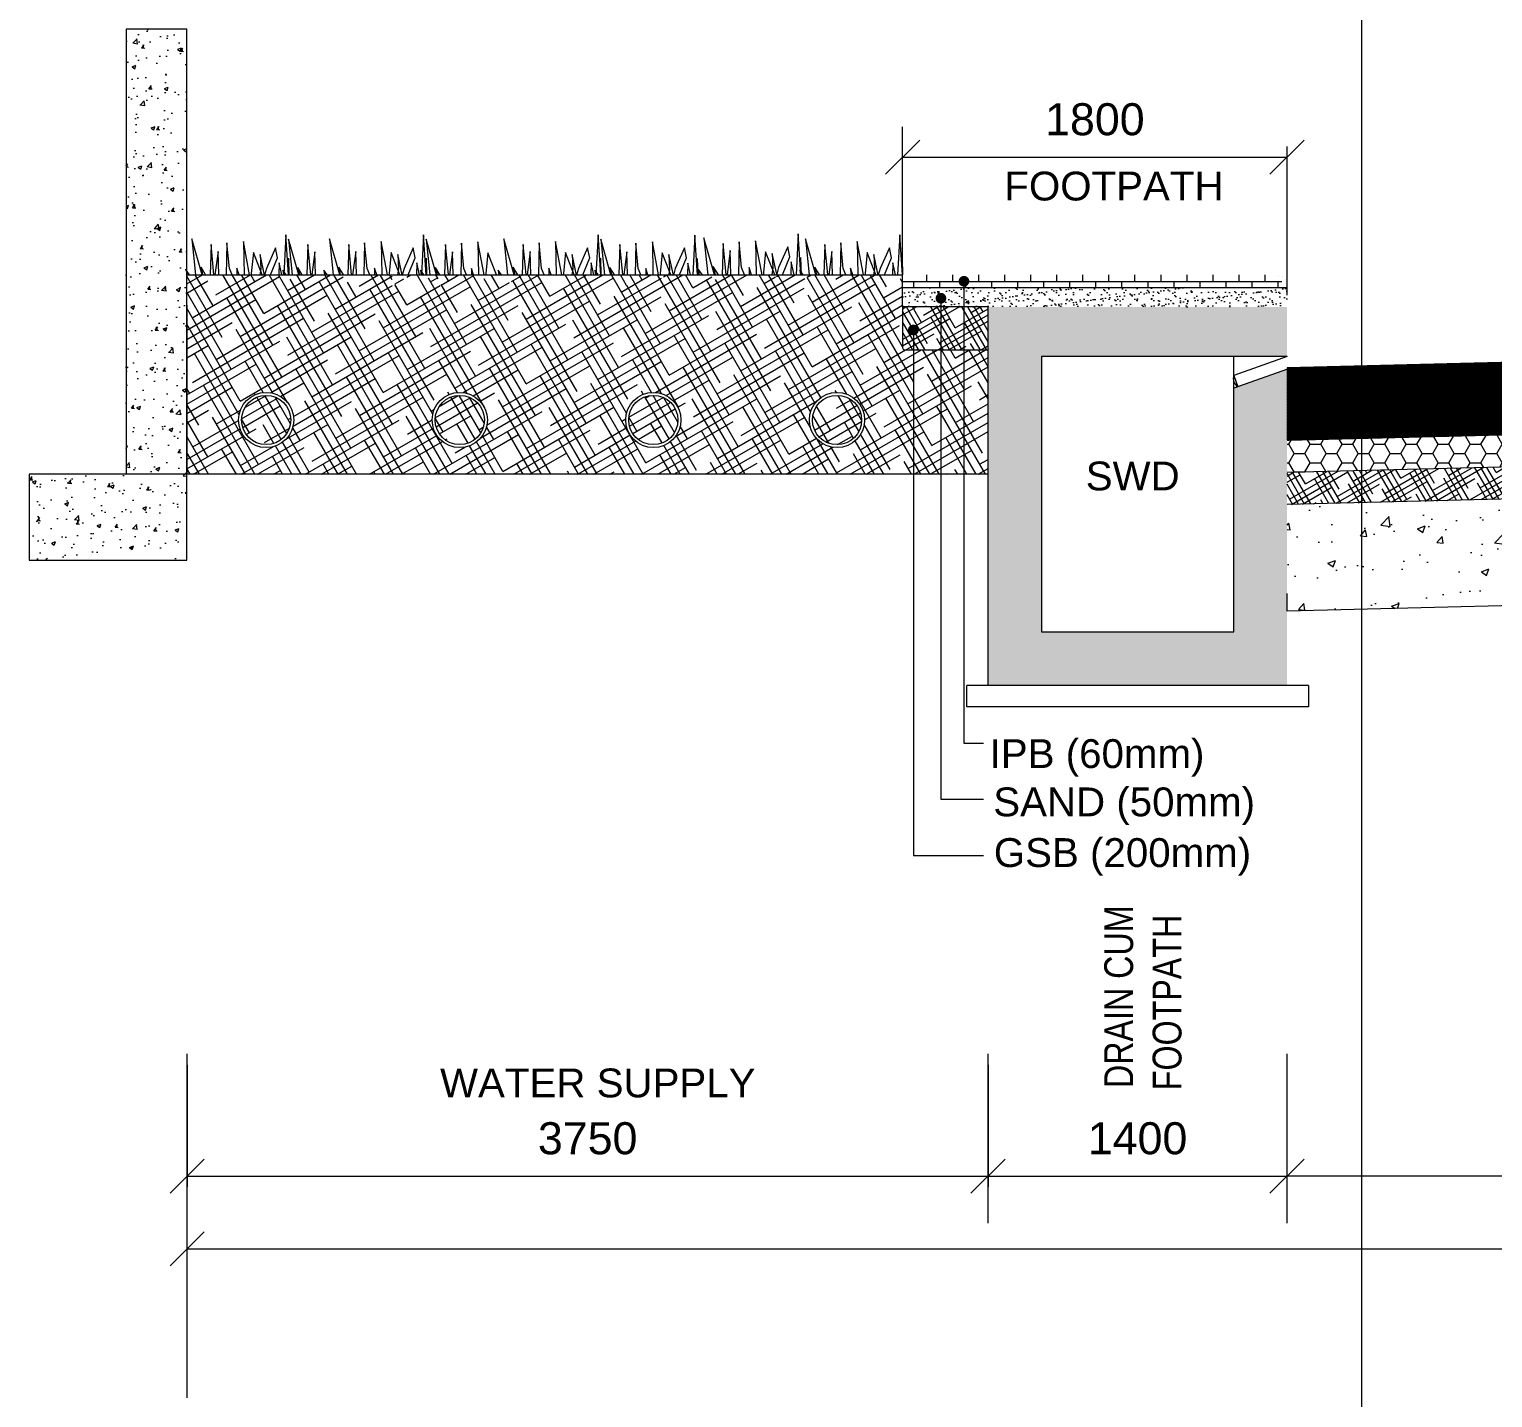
# Model space of a CAD drawing. Header units: inches. Extents: x 1863003 to 1881330, y 133141 to 515800.
# Drawn here: x 1863003 to 1869855, y 361927 to 368335 of the extents above; entities that cross this region are included whole.
import ezdxf

# ---------------------------------------------------------------- set-up
doc = ezdxf.new("R2010")
doc.units = ezdxf.units.IN
doc.header["$MEASUREMENT"] = 0
doc.layers.get('0').update_dxf_attribs({"color": 4, "linetype": 'ELEC_LINE', "lineweight": 13})
doc.layers.get('Defpoints').update_dxf_attribs({"lineweight": 13})
for name, color, linetype, lineweight in [('DIM', 7, 'Continuous', 13), ('DIMEN', 7, 'Continuous', 13), ('HATCH', 252, 'Continuous', 13)]:
    doc.layers.add(name, color=color, linetype=linetype, lineweight=lineweight)
doc.styles.add('ARIAL', font='arial.ttf')
doc.styles.get("Standard").update_dxf_attribs({"font": 'romans.shx'})
doc.linetypes.add('ELEC_LINE', pattern='A,12.7,-5.08,["EL",Standard,S=2.54,R=0,X=-2.54,Y=-1.27],-5.08', length=22.86)
doc.dimstyles.get("Standard").update_dxf_attribs({"dimtxt": 180, "dimasz": 160, "dimexe": 50, "dimexo": 50, "dimgap": 100, "dimtad": 1, "dimdec": 0, "dimzin": 0, "dimdsep": 46, "dimtxsty": 'ARIAL', "dimcen": 0.09, "dimclrd": 256, "dimclre": 256, "dimclrt": 256, "dimadec": 0, "dimazin": 0, "dimtm": 1e-09, "dimtfac": 1, "dimtdec": 0, "dimtofl": 0, "dimtmove": 0, "dimatfit": 3, "dimfxl": 0, "dimtolj": 1, "dimtzin": 0, "dimlwd": 9, "dimlwe": -1, "dimarcsym": 0})

# ---------------------------------------------------------------- blocks, each defined once
blk = doc.blocks.new('_Oblique')
at = {"color": 0, "linetype": 'ByBlock', "lineweight": -2}
blk.add_line((-0.5, -0.5), (0.5, 0.5), dxfattribs=at)
blk = doc.blocks.new('*D98')
at = {"layer": 'Defpoints', "color": 0, "ltscale": 0.02}
for p in [(1868892.303417261, 362964.2815070453), (1868892.303417261, 362964.2815070453), (1875892.303417261, 362964.2815070453)]:
    blk.add_point(p, dxfattribs=at)
at = {"layer": 'DIMEN', "lineweight": 9, "ltscale": 0.02}
blk.add_line((1875892.303417261, 362964.2815070453), (1868892.303417261, 362964.2815070453), dxfattribs=at)
at = {"layer": 'DIMEN', "lineweight": 9, "ltscale": 0.02, "xscale": 160, "yscale": 160, "zscale": 160, "rotation": 180}
blk.add_blockref('_Oblique', (1868892.303417261, 362964.2815070453), dxfattribs=at)
at = {"layer": 'DIMEN', "lineweight": 9, "ltscale": 0.02, "xscale": 160, "yscale": 160, "zscale": 160}
blk.add_blockref('_Oblique', (1875892.303417261, 362964.2815070453), dxfattribs=at)
at = {"layer": 'DIMEN', "ltscale": 0.02, "insert": (1872392.303417261, 363140.8674552035), "char_height": 150, "attachment_point": 5, "style": 'ARIAL'}
blk.add_mtext('\\A1;7000', dxfattribs=at)
blk = doc.blocks.new('*D99')
at = {"layer": 'Defpoints', "color": 0, "ltscale": 0.02}
for p in [(1867492.303417261, 362964.2815070453), (1868892.303417261, 362964.2815070453), (1868892.303417261, 362964.2815070453)]:
    blk.add_point(p, dxfattribs=at)
at = {"layer": 'DIMEN', "lineweight": 9, "ltscale": 0.02}
blk.add_line((1867492.303417261, 362964.2815070453), (1868892.303417261, 362964.2815070453), dxfattribs=at)
at = {"layer": 'DIMEN', "lineweight": 9, "ltscale": 0.02, "xscale": 160, "yscale": 160, "zscale": 160, "rotation": 180}
blk.add_blockref('_Oblique', (1867492.303417261, 362964.2815070453), dxfattribs=at)
at = {"layer": 'DIMEN', "lineweight": 9, "ltscale": 0.02, "xscale": 160, "yscale": 160, "zscale": 160}
blk.add_blockref('_Oblique', (1868892.303417261, 362964.2815070453), dxfattribs=at)
at = {"layer": 'DIMEN', "ltscale": 0.02, "insert": (1868192.303417261, 363140.8674552035), "char_height": 150, "attachment_point": 5, "style": 'ARIAL'}
blk.add_mtext('\\A1;1400', dxfattribs=at)
blk = doc.blocks.new('*D100')
at = {"layer": 'Defpoints', "color": 0, "ltscale": 0.02}
for p in [(1879742.303417261, 362624.0019164341), (1863742.303417261, 362446.3927759157), (1879742.303417261, 362446.3927759157)]:
    blk.add_point(p, dxfattribs=at)
at = {"layer": 'DIMEN', "ltscale": 0.02}
for p, q in [((1863742.303417261, 362496.3927759157), (1863742.303417261, 362674.0019164341)), ((1879742.303417261, 362496.3927759157), (1879742.303417261, 362674.0019164341))]:
    blk.add_line(p, q, dxfattribs=at)
at = {"layer": 'DIMEN', "lineweight": 9, "ltscale": 0.02}
blk.add_line((1863742.303417261, 362624.0019164341), (1879742.303417261, 362624.0019164341), dxfattribs=at)
at = {"layer": 'DIMEN', "lineweight": 9, "ltscale": 0.02, "xscale": 160, "yscale": 160, "zscale": 160, "rotation": 180}
blk.add_blockref('_Oblique', (1863742.303417261, 362624.0019164341), dxfattribs=at)
at = {"layer": 'DIMEN', "lineweight": 9, "ltscale": 0.02, "xscale": 160, "yscale": 160, "zscale": 160}
blk.add_blockref('_Oblique', (1879742.303417261, 362624.0019164341), dxfattribs=at)
at = {"layer": 'DIMEN', "ltscale": 0.02, "insert": (1872392.303417261, 362801.6110569525), "char_height": 150, "attachment_point": 5, "style": 'ARIAL'}
blk.add_mtext('\\A1;16000 ROW', dxfattribs=at)
blk = doc.blocks.new('*D104')
at = {"layer": 'Defpoints', "color": 0, "ltscale": 0.02}
for p in [(1863742.303417261, 363536.4390196409), (1867492.303417261, 363536.4390196409), (1867492.303417261, 362964.2815070453)]:
    blk.add_point(p, dxfattribs=at)
at = {"layer": 'DIMEN', "ltscale": 0.02}
for p, q in [((1863742.303417261, 363486.4390196409), (1863742.303417261, 362914.2815070453)), ((1867492.303417261, 363486.4390196409), (1867492.303417261, 362914.2815070453))]:
    blk.add_line(p, q, dxfattribs=at)
at = {"layer": 'DIMEN', "lineweight": 9, "ltscale": 0.02}
blk.add_line((1863742.303417261, 362964.2815070453), (1867492.303417261, 362964.2815070453), dxfattribs=at)
at = {"layer": 'DIMEN', "lineweight": 9, "ltscale": 0.02, "xscale": 160, "yscale": 160, "zscale": 160, "rotation": 180}
blk.add_blockref('_Oblique', (1863742.303417261, 362964.2815070453), dxfattribs=at)
at = {"layer": 'DIMEN', "lineweight": 9, "ltscale": 0.02, "xscale": 160, "yscale": 160, "zscale": 160}
blk.add_blockref('_Oblique', (1867492.303417261, 362964.2815070453), dxfattribs=at)
at = {"layer": 'DIMEN', "ltscale": 0.02, "insert": (1865617.303417261, 363140.9186148215), "char_height": 150, "attachment_point": 5, "style": 'ARIAL'}
blk.add_mtext('\\A1;3750', dxfattribs=at)
blk = doc.blocks.new('*D322')
at = {"layer": 'Defpoints', "color": 0, "ltscale": 0.02}
for p in [(1868892.303417261, 367735.8422981751), (1867092.303417261, 367635.1926820144), (1868892.303417261, 367635.1926820144)]:
    blk.add_point(p, dxfattribs=at)
at = {"layer": 'DIMEN', "ltscale": 0.02}
for p, q in [((1867092.303417261, 367685.1926820144), (1867092.303417261, 367785.8422981751)), ((1868892.303417261, 367685.1926820144), (1868892.303417261, 367785.8422981751))]:
    blk.add_line(p, q, dxfattribs=at)
at = {"layer": 'DIMEN', "lineweight": 9, "ltscale": 0.02}
blk.add_line((1867092.303417261, 367735.8422981751), (1868892.303417261, 367735.8422981751), dxfattribs=at)
at = {"layer": 'DIMEN', "lineweight": 9, "ltscale": 0.02, "xscale": 160, "yscale": 160, "zscale": 160, "rotation": 180}
blk.add_blockref('_Oblique', (1867092.303417261, 367735.8422981751), dxfattribs=at)
at = {"layer": 'DIMEN', "lineweight": 9, "ltscale": 0.02, "xscale": 160, "yscale": 160, "zscale": 160}
blk.add_blockref('_Oblique', (1868892.303417261, 367735.8422981751), dxfattribs=at)
at = {"layer": 'DIMEN', "ltscale": 0.02, "insert": (1867992.303417261, 367912.4282463333), "char_height": 150, "attachment_point": 5, "style": 'ARIAL'}
blk.add_mtext('\\A1;1800', dxfattribs=at)

msp = doc.modelspace()

# ---------------------------------------------------------------- hatches: boundary and pattern name
at = {"layer": 'DIM', "linetype": 'Continuous'}
h = msp.add_hatch(dxfattribs=at)
h.set_pattern_fill('AR-CONC')
h.set_pattern_definition([(49.99999999999999, (547.8073218106292, -145279.3910128167), (182.184668996004, -15.93908553890309), [19.05, -209.55]), (355, (547.8073218106292, -145279.3910128167), (-35.24342142496934, 191.0568452390351), [15.24, -167.64058417]), (100.4514447, (562.9893288107123, -145280.7192663167), (146.9412470903533, 175.1177519121951), [16.19000879999999, -178.0902445999999]), (46.18420000000001, (547.8073218106292, -145228.5910128167), (271.0790408921299, -42.04232793272715), [28.575, -314.325]), (96.63555760999992, (570.3972218106501, -145232.0945128167), (237.404134051503, 247.4261245977215), [24.28502314, -267.13560816]), (351.1841511700001, (547.8073218106292, -145228.5910128167), (237.404134064977, 247.4261245855326), [22.85996707, -251.45973192]), (21, (573.2073218105361, -145241.2910128167), (151.6143912691325, -102.2651981870876), [19.05, -209.55]), (326.0000000000001, (573.2073218105361, -145241.2910128167), (61.80202834764707, 184.1879661223193), [15.24, -167.64]), (71.45144499999999, (585.8418544107117, -145249.8131127167), (213.4164192787161, 81.92276888590524), [16.1900088, -178.0899376]), (37.50000000000001, (547.8073218106292, -145279.3910128167), (3.088603250591817, 84.55503887315311), [0, -165.608, 0, -170.18, 0, -168.275]), (7.499999999999999, (547.8073218106292, -145279.3910128167), (66.81966251030575, 100.1805748181195), [0, -97.02799999999999, 0, -161.798, 0, -64.135]), (327.5, (491.1653218106367, -145279.3910128167), (135.5905951668714, -5.728743992673444), [0, -63.5, 0, -198.12, 0, -262.89]), (317.5, (465.7653218107298, -145279.3910128167), (148.129181386018, 25.42649103333303), [0, -82.55, 0, -131.572, 0, -186.69])])
h.paths.add_polyline_path([(1863740.110739071, 366250.7644806104), (1863002.585460664, 366250.7644806104), (1863002.585460664, 365848.3422849295), (1863740.110739071, 365848.3422849295)])
h.paths.add_polyline_path([(1863740.110739071, 368334.7524869748), (1863455.641591342, 368334.7524869748), (1863455.641591342, 366250.7644806104), (1863740.110739071, 366250.7644806104)])
at = {"layer": 'DIM', "linetype": 'Continuous', "ltscale": 0.02}
h = msp.add_hatch(dxfattribs=at)
h.set_pattern_fill('HOUND', color=31, scale=600, angle=30, style=0)
h.set_pattern_definition([(29.99999999999999, (0, -145279.3910128167), (111.1538105676658, 107.4759526419164), [600, -300]), (120, (0, -145279.3910128167), (42.52404735808353, -148.6538105676658), [599.9999999999997, -299.9999999999998])])
h.paths.add_polyline_path([(1867492.303417261, 366833.2279666694), (1867102.303417261, 366833.2279666694, -0.4142135623730951), (1867092.303417261, 366843.2279666694), (1867092.303417261, 367042.246534545), (1867092.303417261, 367184.6360527721), (1867015.527431767, 367184.6360527721), (1867015.349339976, 367181.1719159727), (1867014.583806465, 367184.6360527721), (1866986.2535397, 367184.6360527721), (1866985.728248405, 367166.1409057294), (1866960.072471217, 367184.6360527721), (1866906.269807504, 367184.6360527721), (1866907.660834026, 367181.0914394537), (1866896.486392586, 367184.6360527721), (1866781.795975475, 367184.6360527721), (1866777.765545248, 367156.5987573024), (1866768.241230892, 367184.6360527721), (1866740.885840826, 367184.6360527721), (1866740.952364679, 367170.5538397645), (1866733.25001325, 367184.6360527721), (1866677.158344511, 367184.6360527721), (1866676.734894209, 367163.7187308251), (1866667.50258883, 367184.6360527721), (1866648.274263253, 367184.6360527721), (1866635.673246163, 367142.301270772), (1866634.485447559, 367184.6360527721), (1866547.495237845, 367184.6360527721), (1866549.01230822, 367177.4319432468), (1866546.965659947, 367184.6360527721), (1866500.823903665, 367184.6360527721), (1866502.493399678, 367168.4719903521), (1866491.049144818, 367184.6360527721), (1866252.12062531, 367184.6360527721), (1866251.908611272, 367180.512080392), (1866250.997261854, 367184.6360527721), (1866217.270753801, 367184.6360527721), (1866216.645407021, 367162.6180205785), (1866186.102815131, 367184.6360527721), (1866122.052024995, 367184.6360527721), (1866123.708008951, 367180.4162750121), (1866110.405102475, 367184.6360527721), (1865973.868891628, 367184.6360527721), (1865969.070760406, 367151.2583200702), (1865957.732290934, 367184.6360527721), (1865925.166350379, 367184.6360527721), (1865925.245545442, 367167.8715134775), (1865916.076079456, 367184.6360527721), (1865849.300283337, 367184.6360527721), (1865848.796175836, 367159.7344790256), (1865837.805336098, 367184.6360527721), (1865814.914472316, 367184.6360527721), (1865799.913261494, 367134.2375027721), (1865798.499215537, 367184.6360527721), (1865694.939442068, 367184.6360527721), (1865696.745478229, 367176.0597319088), (1865694.30899219, 367184.6360527721), (1865639.37832995, 367184.6360527721), (1865641.365825203, 367165.3931213199), (1865627.741712274, 367184.6360527721), (1865359.061295084, 367184.6360527721), (1865359.427165885, 367171.2788540453), (1865358.536415367, 367184.6360527721), (1865307.882807811, 367184.6360527721), (1865306.91342684, 367165.7802242051), (1865302.74651038, 367184.6360527721), (1865261.108982351, 367184.6360527721), (1865259.895821172, 367141.9214777871), (1865200.643758133, 367184.6360527721), (1865128.52949386, 367184.6360527721), (1865135.979290412, 367165.6524836986), (1865076.133332086, 367184.6360527721), (1865002.318712735, 367184.6360527721), (1865001.940643139, 367178.155101857), (1865000.726175959, 367184.6360527721), (1864938.113930837, 367184.6360527721), (1864929.796292351, 367126.7752104427), (1864910.140871168, 367184.6360527721), (1864871.193980069, 367184.6360527721), (1864871.3626724, 367148.9261349857), (1864851.830917261, 367184.6360527721), (1864770.37272608, 367184.6360527721), (1864769.430179591, 367138.0767557166), (1864748.88024257, 367184.6360527721), (1864728.230366942, 367184.6360527721), (1864704.252960469, 367104.0807873785), (1864701.992799268, 367184.6360527721), (1864617.577898514, 367184.6360527721), (1864617.232230027, 367174.560948062), (1864611.132666364, 367184.6360527721), (1864561.475055241, 367184.6360527721), (1864566.695916116, 367159.8437595608), (1864559.652560666, 367184.6360527721), (1864488.826794387, 367184.6360527721), (1864492.856378748, 367145.621612109), (1864465.23391661, 367184.6360527721), (1864351.617467476, 367184.6360527721), (1864351.91502061, 367173.7729931072), (1864351.190596558, 367184.6360527721), (1864300.242438473, 367184.6360527721), (1864299.401281564, 367168.2743632669), (1864295.785540519, 367184.6360527721), (1864253.5259996, 367184.6360527721), (1864252.383675896, 367144.415616849), (1864196.591389408, 367184.6360527721), (1863740.110739071, 367184.6360527721), (1863740.110739071, 366250.7644806104), (1867492.303417261, 366250.7644806104)])
h.paths.add_polyline_path([(1865147.527021422, 366505.1601970049, -1), (1864889.086227932, 366505.1601970049, -1)], flags=16)
h.paths.add_polyline_path([(1865133.522957505, 366505.1601970049, -1), (1864903.090291849, 366505.1601970049, -1)], flags=0)
h.paths.add_polyline_path([(1866053.902336172, 366505.1601970049, -1), (1865795.461542682, 366505.1601970049, -1)], flags=16)
h.paths.add_polyline_path([(1866039.898272255, 366505.1601970049, -1), (1865809.4656066, 366505.1601970049, -1)], flags=0)
h.paths.add_polyline_path([(1864241.151706672, 366505.1601970049, -1), (1863982.710913182, 366505.1601970049, -1)], flags=16)
h.paths.add_polyline_path([(1864227.147642754, 366505.1601970049, -1), (1863996.714977099, 366505.1601970049, -1)], flags=0)
h.paths.add_polyline_path([(1866914.155244723, 366505.1601970049, -1), (1866655.714451234, 366505.1601970049, -1)], flags=16)
h.paths.add_polyline_path([(1866900.151180806, 366505.1601970049, -1), (1866669.718515151, 366505.1601970049, -1)], flags=0)
at = {"layer": 'DIM', "linetype": 'Continuous'}
h = msp.add_hatch(dxfattribs=at)
h.set_pattern_fill('AR-BRSTD', scale=0.6)
h.set_pattern_definition([(0, (0, -145137.0014945896), (0, 40.64508), []), (90, (0, -145137.0014945896), (-60.95999999999999, 40.64508), [40.64508, -40.64508])])
h.paths.add_polyline_path([(1868892.302093171, 367124.6360527721), (1868842.302093171, 367184.6360527721), (1867092.303417261, 367184.6360527721), (1867092.303417261, 367124.6360527721)])
h = msp.add_hatch(dxfattribs=at)
h.set_pattern_fill('AR-SAND')
h.set_pattern_definition([(37.50000000000001, (0, -145137.0014945896), (-1.600031295984046, 48.94132373293424), [0, -38.608, 0, -43.18, 0, -41.275]), (7.499999999999999, (0, -145137.0014945896), (44.95232831380027, 71.68251005683543), [0, -20.828, 0, -34.798, 0, -13.335]), (327.5, (-31.24200000008568, -145137.0014945896), (79.0992370241458, 0.1437184678545762), [0, -12.7, 0, -45.72, 0, -59.69]), (317.5, (-31.24200000008568, -145137.0014945896), (76.35564524722972, 22.29293232572163), [0, -6.35, 0, -29.972, 0, -34.29])])
h.paths.add_polyline_path([(1868892.302093171, 367034.6360527721), (1868892.302093171, 367124.6360527721), (1867092.303417261, 367124.6360527721), (1867092.303417261, 367034.6360527721)])
at = {"layer": 'DIM', "linetype": 'Continuous', "ltscale": 0.02}
h = msp.add_hatch(dxfattribs=at)
h.set_pattern_fill('HOUND', color=130, scale=400, angle=30, style=0)
h.set_pattern_definition([(29.99999999999999, (0, -145137.0014945896), (74.10254037844388, 71.65063509461096), [400, -200]), (120, (0, -145137.0014945896), (28.34936490538902, -99.10254037844388), [399.9999999999996, -199.9999999999998])])
h.paths.add_polyline_path([(1867492.303417261, 366834.6360527722), (1867492.303417261, 367034.6360527721), (1867092.303417261, 367034.6360527721), (1867092.303417261, 367005.7989225015), (1867092.303417261, 366834.6360527721)])
at = {"layer": 'DIM', "linetype": 'Continuous'}
h = msp.add_hatch(dxfattribs=at)
h.set_pattern_fill('AR-CONC', scale=10)
h.set_pattern_definition([(49.99999999999999, (0, -145429.3910128167), (71.72601826007535, -6.275213498259511), [7.5, -82.5]), (355, (0, -145429.3910128167), (-13.8751333613, 75.21921337000119), [6, -66]), (100.45144446, (5.9771681, -145429.9139472167), (57.8508846727112, 68.94399909686294), [6.374019199999995, -70.11421119999993]), (46.18420000000001, (0, -145409.3910128167), (106.7241330671572, -16.55192807930765), [11.25, -123.75]), (96.63563549, (8.8936745, -145410.7703435167), (93.46619456742283, 97.41186007745505), [9.5610342, -105.171376]), (351.1841639899999, (0, -145409.3910128167), (93.46619450547732, 97.41186002699902), [9, -99.0000001]), (21, (10, -145414.3910128167), (59.69070521184616, -40.26188906653388), [7.5, -82.5]), (326.0000000000001, (10, -145414.3910128167), (24.33153319215817, 72.5150045046853), [6, -66]), (71.45144474, (14.9742254, -145417.7461702167), (84.02223767299711, 32.25311528063538), [6.374019000000001, -70.1142112]), (37.50000000000001, (0, -145429.3910128167), (1.215985531729067, 33.28938538313115), [0, -65.19999999999999, 0, -67, 0, -66.25]), (7.499999999999999, (0, -145429.3910128167), (26.30695374421486, 39.44117118823603), [0, -38.2, 0, -63.7, 0, -25.25]), (327.5, (-22.3, -145429.3910128167), (53.3822436172409, -2.255487173437976), [0, -25, 0, -78, 0, -103.5]), (317.5, (-32.3, -145429.3910128167), (58.31861693423862, 10.01049823323177), [0, -32.5, 0, -51.8, 0, -73.5])])
edge = h.paths.add_edge_path()
edge.add_line((1876142.303417261, 366654.0105598141), (1875892.303417261, 366742.246534545))
edge.add_line((1875892.303417261, 366742.246534545), (1875892.303417261, 365262.7084821625))
edge.add_line((1875892.303417261, 365262.7084821625), (1877292.303417261, 365262.7084821625))
edge.add_line((1877292.303417261, 365262.7084821625), (1877292.303417261, 366882.246534545))
edge.add_arc((1877459.64968594, 366955.7057642669), 182.7594924270713, 166.0201188885562, 203.6998144573978, ccw=False)
edge.add_line((1877282.303417261, 366999.8570163178), (1875902.303417261, 366999.8570163178))
edge.add_arc((1875724.957148584, 366955.705764266), 182.7594924245774, -23.699814457440596, 13.979881111921088, ccw=False)
edge.add_line((1875892.303417261, 366882.246534545), (1875892.303417261, 366802.3205778693))
edge.add_line((1875892.303417261, 366802.3205778693), (1877042.303417261, 366802.3205778693))
edge.add_line((1877042.303417261, 366802.3205778693), (1877042.303417261, 365512.7084821625))
edge.add_line((1877042.303417261, 365512.7084821625), (1876142.303417261, 365512.7084821625))
edge.add_line((1876142.303417261, 365512.7084821625), (1876142.303417261, 366654.0105598141))
edge = h.paths.add_edge_path()
edge.add_line((1868892.303417261, 366742.246534545), (1868642.303417261, 366654.0105598141))
edge.add_line((1868642.303417261, 366654.0105598141), (1868642.303417261, 365512.7084821625))
edge.add_line((1868642.303417261, 365512.7084821625), (1867742.303417261, 365512.7084821625))
edge.add_line((1867742.303417261, 365512.7084821625), (1867742.303417261, 366802.3205778693))
edge.add_line((1867742.303417261, 366802.3205778693), (1868892.303417261, 366802.3205778693))
edge.add_line((1868892.303417261, 366802.3205778693), (1868892.303417261, 366882.246534545))
edge.add_arc((1869099.940649027, 366972.394827618), 226.3623969641322, 164.0402062105401, 203.4686763534831, ccw=False)
edge.add_line((1868882.303417261, 367034.6360527721), (1867502.303417261, 367034.6360527721))
edge.add_arc((1867284.666185495, 366972.394827618), 226.3623969641368, -23.46867635348309, 15.959793789459923, ccw=False)
edge.add_line((1867492.303417261, 366882.246534545), (1867492.303417261, 365262.7084821625))
edge.add_line((1867492.303417261, 365262.7084821625), (1868892.303417261, 365262.7084821625))
edge.add_line((1868892.303417261, 365262.7084821625), (1868892.303417261, 366742.246534545))
h = msp.add_hatch(dxfattribs=at)
h.set_pattern_fill('AR-CONC', scale=10)
h.set_pattern_definition([(49.99999999999999, (0, 228786.2571934736), (71.72601826007535, -6.275213498259511), [7.5, -82.5]), (355, (0, 228786.2571934736), (-13.8751333613, 75.21921337000119), [6, -66]), (100.45144446, (5.9771681, 228785.7342590736), (57.8508846727112, 68.94399909686294), [6.374019199999998, -70.11421119999997]), (46.18420000000001, (0, 228806.2571934736), (106.7241330671572, -16.55192807930765), [11.25, -123.75]), (96.63563549, (8.8936745, 228804.8778627736), (93.46619456742283, 97.41186007745505), [9.5610342, -105.171376]), (351.1841639899999, (0, 228806.2571934736), (93.46619450547732, 97.41186002699902), [9, -99.0000001]), (21, (10, 228801.2571934736), (59.69070521184616, -40.26188906653388), [7.5, -82.5]), (326.0000000000001, (10, 228801.2571934736), (24.33153319215817, 72.5150045046853), [6, -66]), (71.45144474, (14.9742254, 228797.9020360736), (84.02223767299711, 32.25311528063538), [6.374019000000001, -70.1142112]), (37.50000000000001, (0, 228786.2571934736), (1.215985531729067, 33.28938538313115), [0, -65.19999999999999, 0, -67, 0, -66.25]), (7.499999999999999, (0, 228786.2571934736), (26.30695374421486, 39.44117118823603), [0, -38.2, 0, -63.7, 0, -25.25]), (327.5, (-22.3, 228786.2571934736), (53.3822436172409, -2.255487173437976), [0, -25, 0, -78, 0, -103.5]), (317.5, (-32.3, 228786.2571934736), (58.31861693423862, 10.01049823323177), [0, -32.5, 0, -51.8, 0, -73.5])])
h.paths.add_polyline_path([(1867742.303417261, 366802.3205778693), (1868892.302093171, 366802.3205778693), (1868892.302093171, 367034.6360527721), (1867492.303417261, 367034.6360527721), (1867492.303417261, 365262.7084821625), (1868892.302093171, 365262.7084821625), (1868892.302093171, 366742.2460672156), (1868642.303417261, 366654.0105598141), (1868642.303417261, 365512.7084821625), (1867742.303417261, 365512.7084821625)])
at = {"layer": 'DIM', "linetype": 'Continuous', "ltscale": 0.02}
h = msp.add_hatch(dxfattribs=at)
h.set_pattern_fill('HONEY', color=31, scale=400, style=0)
h.set_pattern_definition([(0, (0, -145429.3910128167), (75, 43.30127018922193), [50, -100]), (120, (0, -145429.3910128167), (-74.99999999999997, 43.30127018922194), [49.99999999999999, -99.99999999999997]), (59.99999999999999, (0, -145429.3910128167), (1.665334536937735e-14, 86.60254037844388), [-100, 50])])
h.paths.add_polyline_path([(1868892.303417261, 366409.7507023655), (1872392.303417261, 366497.2838735734), (1872392.303417261, 366347.2369703591), (1868892.303417261, 366259.7037991512)])
h = msp.add_hatch(dxfattribs=at)
h.set_pattern_fill('HOUND', color=130, scale=400, angle=30, style=0)
h.set_pattern_definition([(29.99999999999999, (0, -145429.3910128167), (74.10254037844388, 71.65063509461096), [400, -200]), (120, (0, -145429.3910128167), (28.34936490538902, -99.10254037844388), [399.9999999999999, -199.9999999999999])])
h.paths.add_polyline_path([(1868892.303417261, 366259.7037991512), (1872392.303417261, 366347.2369703591), (1872392.303417261, 366197.1900671448), (1868892.303417261, 366109.6568959369)])
h = msp.add_hatch(dxfattribs=at)
h.set_pattern_fill('AR-CONC', scale=50, style=0)
h.set_pattern_definition([(49.99999999999999, (0, -145429.3910128167), (358.6300913003767, -31.37606749129755), [37.5, -412.5]), (355, (0, -145429.3910128167), (-69.3756668065, 376.0960668500059), [30, -330]), (100.45144446, (29.8858405, -145432.0056848167), (289.254423363556, 344.7199954843147), [31.87009599999999, -350.5710559999999]), (46.18420000000001, (0, -145329.3910128167), (533.6206653357862, -82.75964039653827), [56.25, -618.75]), (96.63563549, (44.4683725, -145336.2876663167), (467.3309728371142, 487.0593003872752), [47.805171, -525.8568799999999]), (351.1841639899999, (0, -145329.3910128167), (467.3309725273866, 487.0593001349951), [45, -495.0000004999999]), (21, (50, -145354.3910128167), (298.4535260592309, -201.3094453326694), [37.5, -412.5]), (326.0000000000001, (50, -145354.3910128167), (121.6576659607909, 362.5750225234265), [30, -330]), (71.45144474, (74.871127, -145371.1667998167), (420.1111883649855, 161.2655764031769), [31.870095, -350.571056]), (37.50000000000001, (0, -145429.3910128167), (6.079927658645334, 166.4469269156558), [0, -326, 0, -335, 0, -331.25]), (7.499999999999999, (0, -145429.3910128167), (131.5347687210743, 197.2058559411801), [0, -191, 0, -318.5, 0, -126.25]), (327.5, (-111.5, -145429.3910128167), (266.9112180862045, -11.27743586718988), [0, -125, 0, -390, 0, -517.5]), (317.5, (-161.5, -145429.3910128167), (291.5930846711931, 50.05249116615887), [0, -162.5, 0, -259, 0, -367.5])])
h.paths.add_polyline_path([(1868892.303417261, 366109.6568959369), (1872392.303417261, 366197.1900671448), (1872392.303417261, 365697.0337230972), (1868892.303417261, 365609.5005518893)])
at = {"layer": 'HATCH', "linetype": 'Continuous', "ltscale": 0.02}
h = msp.add_hatch(dxfattribs=at)
h.set_pattern_fill('ANSI31', color=141, scale=10)
h.set_pattern_definition([(45, (0, -145429.3910128167), (-0.8838834764831844, 0.8838834764831844), [])])
h.paths.add_polyline_path([(1868892.303417261, 366742.246534545), (1868892.303417261, 366749.8570163178), (1872392.303417261, 366837.3901875257), (1872392.303417261, 366497.2838735734), (1868892.303417261, 366409.7507023655)])

# ---------------------------------------------------------------- linework, layer by layer
at = {"color": 8, "linetype": 'Continuous', "ltscale": 0.02}
msp.add_xline((1869242.303417261, 502880.9297705453), (0, 1), dxfattribs=at)
at = {"color": 66, "linetype": 'Continuous', "lineweight": 9, "ltscale": 0.25, "flags": 128}
for points in [[(1863811.441869557, 367184.6360527721), (1863763.421696063, 367353.6648955905), (1863780.879744158, 367184.6360527721)], [(1863867.110884698, 367184.6360527721), (1863853.849679663, 367327.5434579991), (1863848.946645104, 367184.6360527721)], [(1863951.997554947, 367184.6360527721), (1863939.675927288, 367215.1260255418), (1863928.006744265, 367334.8051999827), (1863924.966719791, 367184.6360527721)], [(1864034.573050897, 367184.6360527721), (1864005.335646125, 367340.6601828681), (1864008.398065838, 367184.6360527721)], [(1864132.636800493, 367184.6360527721), (1864165.53099847, 367264.9819075116), (1864155.633108559, 367311.8399092024), (1864112.705256584, 367215.2657594095), (1864104.055057443, 367183.8485866159), (1864083.341367147, 367280.622295294), (1864086.413076803, 367213.2905648621), (1864081.708551057, 367184.6360527721)], [(1864216.716389287, 367184.6360527721), (1864204.203948684, 367372.2656440625), (1864194.55788329, 367184.6360527721)], [(1864264.379997848, 367184.6360527721), (1864216.714110015, 367352.4178260596), (1864234.043355241, 367184.6360527721)], [(1864320.287575852, 367184.6360527721), (1864307.142093614, 367326.2963884681), (1864302.281844977, 367184.6360527721)], [(1864456.175569456, 367184.6360527721), (1864408.155395963, 367353.6648955905), (1864425.613444057, 367184.6360527721)], [(1864511.844584597, 367184.6360527721), (1864498.583379562, 367327.5434579991), (1864493.680345003, 367184.6360527721)], [(1864596.731254846, 367184.6360527721), (1864584.409627187, 367215.1260255418), (1864572.740444164, 367334.8051999827), (1864569.70041969, 367184.6360527721)], [(1864679.306750797, 367184.6360527721), (1864650.069346024, 367340.6601828681), (1864653.131765737, 367184.6360527721)], [(1864777.370500392, 367184.6360527721), (1864810.26469837, 367264.9819075116), (1864800.366808458, 367311.8399092024), (1864757.438956484, 367215.2657594095), (1864748.788757342, 367183.8485866159), (1864728.075067046, 367280.622295294), (1864731.146776702, 367213.2905648621), (1864726.442250956, 367184.6360527721)], [(1864861.450089187, 367184.6360527721), (1864848.937648583, 367372.2656440625), (1864839.29158319, 367184.6360527721)], [(1864909.113697747, 367184.6360527721), (1864861.447809914, 367352.4178260596), (1864878.77705514, 367184.6360527721)], [(1864965.021275751, 367184.6360527721), (1864951.875793513, 367326.2963884681), (1864947.015544876, 367184.6360527721)], [(1865049.519702246, 367184.6360527721), (1865037.702041139, 367213.8789560109), (1865026.032858116, 367333.5581304517), (1865023.01807932, 367184.6360527721)], [(1865132.365476045, 367184.6360527721), (1865103.361759975, 367339.4131133371), (1865106.399702383, 367184.6360527721)], [(1865272.976824596, 367184.6360527721), (1865224.956651102, 367353.6648955905), (1865242.414699197, 367184.6360527721)], [(1865328.645839737, 367184.6360527721), (1865315.384634702, 367327.5434579991), (1865310.481600143, 367184.6360527721)], [(1865413.532509986, 367184.6360527721), (1865401.210882327, 367215.1260255418), (1865389.541699304, 367334.8051999827), (1865386.50167483, 367184.6360527721)], [(1865496.108005936, 367184.6360527721), (1865466.870601163, 367340.6601828681), (1865469.933020877, 367184.6360527721)], [(1865594.171755532, 367184.6360527721), (1865627.065953509, 367264.9819075116), (1865617.168063598, 367311.8399092024), (1865574.240211623, 367215.2657594095), (1865565.590012482, 367183.8485866159), (1865544.876322186, 367280.622295294), (1865547.948031842, 367213.2905648621), (1865543.243506096, 367184.6360527721)], [(1865678.251344326, 367184.6360527721), (1865665.738903723, 367372.2656440625), (1865656.092838329, 367184.6360527721)], [(1865725.914952887, 367184.6360527721), (1865678.249065054, 367352.4178260596), (1865695.57831028, 367184.6360527721)], [(1865781.822530891, 367184.6360527721), (1865768.677048653, 367326.2963884681), (1865763.816800016, 367184.6360527721)], [(1865866.320957386, 367184.6360527721), (1865854.503296279, 367213.8789560109), (1865842.834113256, 367333.5581304517), (1865839.81933446, 367184.6360527721)], [(1865949.166731185, 367184.6360527721), (1865920.163015115, 367339.4131133371), (1865923.200957523, 367184.6360527721)], [(1866047.974729141, 367184.6360527722), (1866080.358367461, 367263.7348379807), (1866070.46047755, 367310.5928396714), (1866027.532625575, 367214.0186898786), (1866018.882426434, 367182.601517085), (1865998.168736137, 367279.375225763), (1866001.240445794, 367212.0434953311), (1865996.740665139, 367184.6360527721)], [(1866131.460595045, 367184.6360527721), (1866119.031317674, 367371.0185745317), (1866109.449364312, 367184.6360527721)], [(1866211.204899132, 367184.6360527721), (1866162.05529152, 367357.6404527019), (1866179.923952774, 367184.6360527721)], [(1866266.113395103, 367184.6360527721), (1866252.483275119, 367331.5190151104), (1866247.443842493, 367184.6360527721)], [(1866352.237755133, 367184.6360527721), (1866338.309522745, 367219.1015826532), (1866326.640339722, 367338.780757094), (1866323.519834063, 367184.6360527721)], [(1866433.951627098, 367184.6360527721), (1866403.969241581, 367344.6357399795), (1866407.109692971, 367184.6360527721)], [(1866529.64277293, 367184.6360527721), (1866564.164593927, 367268.957464623), (1866554.266704016, 367315.8154663137), (1866511.338852041, 367219.241316521), (1866502.6886529, 367187.8241437273), (1866481.974962603, 367284.5978524053), (1866485.04667226, 367217.2661219734), (1866479.689435669, 367184.6360527721)], [(1866615.615102426, 367184.6360527721), (1866602.83754414, 367376.241201174), (1866592.98709476, 367184.6360527721)], [(1866685.64115664, 367184.6360527721), (1866637.699648806, 367353.3879960196), (1866655.129097486, 367184.6360527721)], [(1866741.363142327, 367184.6360527721), (1866728.127632406, 367327.2665584282), (1866723.234098041, 367184.6360527721)], [(1866826.163606855, 367184.6360527721), (1866813.953880031, 367214.8491259709), (1866802.284697008, 367334.5283004118), (1866799.25027809, 367184.6360527721)], [(1866908.799115353, 367184.6360527721), (1866879.613598868, 367340.3832832972), (1866882.670583635, 367184.6360527721)], [(1867007.028118005, 367184.6360527721), (1867039.808951213, 367264.7050079406), (1867029.911061302, 367311.5630096315), (1866986.983209327, 367214.9888598386), (1866978.333010186, 367183.5716870449), (1866957.619319889, 367280.345395723), (1866960.691029546, 367213.0136652911), (1866956.031965441, 367184.6360527721)], [(1867090.975876449, 367184.6360527721), (1867078.481901427, 367371.9887444917), (1867068.850071482, 367184.6360527721)], [(1863889.480934063, 367184.6360527721), (1863886.408805163, 367294.1309678528), (1863871.962803043, 367184.6360527721)], [(1864092.973817118, 367184.6360527721), (1864051.912051898, 367289.2696291311), (1864042.384910905, 367191.892046723), (1864041.961628776, 367184.6360527721)], [(1864184.6818548, 367184.6360527721), (1864172.162673142, 367241.2869468941), (1864170.553698557, 367184.6360527721)], [(1864214.399180267, 367219.3836288307), (1864215.909433318, 367262.16494714), (1864218.033049152, 367184.6360527721)], [(1864342.738358642, 367184.6360527721), (1864339.701219114, 367292.8838983219), (1864325.419746727, 367184.6360527721)], [(1864534.214633962, 367184.6360527721), (1864531.142505062, 367294.1309678528), (1864516.696502942, 367184.6360527721)], [(1864737.707517017, 367184.6360527721), (1864696.645751797, 367289.2696291311), (1864687.118610804, 367191.892046723), (1864686.695328675, 367184.6360527721)], [(1864829.415554699, 367184.6360527721), (1864816.896373041, 367241.2869468941), (1864815.287398456, 367184.6360527721)], [(1864859.132880166, 367219.3836288307), (1864860.643133217, 367262.16494714), (1864862.766749051, 367184.6360527721)], [(1864987.472058541, 367184.6360527721), (1864984.434919014, 367292.8838983219), (1864970.153446626, 367184.6360527721)], [(1865190.510538576, 367184.6360527721), (1865149.938165748, 367288.0225596002), (1865140.411024755, 367190.644977192), (1865140.060491067, 367184.6360527721)], [(1865351.015889101, 367184.6360527721), (1865347.943760202, 367294.1309678528), (1865333.497758082, 367184.6360527721)], [(1865554.508772157, 367184.6360527721), (1865513.447006937, 367289.2696291311), (1865503.919865943, 367191.892046723), (1865503.496583814, 367184.6360527721)], [(1865646.216809839, 367184.6360527721), (1865633.69762818, 367241.2869468941), (1865632.088653596, 367184.6360527721)], [(1865675.934135305, 367219.3836288307), (1865677.444388357, 367262.16494714), (1865679.568004191, 367184.6360527721)], [(1865804.273313681, 367184.6360527721), (1865801.236174153, 367292.8838983219), (1865786.954701766, 367184.6360527721)], [(1866007.311793716, 367184.6360527721), (1865966.739420888, 367288.0225596002), (1865957.212279895, 367190.644977192), (1865956.861746207, 367184.6360527721)], [(1866099.233636084, 367184.6360527721), (1866086.990042132, 367240.0398773632), (1866085.416486286, 367184.6360527721)], [(1866129.226549257, 367218.1365592998), (1866130.736802309, 367260.917877609), (1866132.826259309, 367184.6360527721)], [(1866288.226072817, 367184.6360527721), (1866285.042400619, 367298.1065249642), (1866270.071890979, 367184.6360527721)], [(1866493.167556062, 367184.6360527721), (1866450.545647354, 367293.2451862425), (1866441.018506361, 367195.8676038344), (1866440.363308069, 367184.6360527721)], [(1866584.194001645, 367184.6360527721), (1866570.796268598, 367245.2625040056), (1866569.074381933, 367184.6360527721)], [(1866613.032775723, 367223.3591859421), (1866614.543028775, 367266.1405042514), (1866616.775540216, 367184.6360527721)], [(1866763.751117758, 367184.6360527721), (1866760.686757906, 367293.8540682818), (1866746.277288001, 367184.6360527721)], [(1866967.143105075, 367184.6360527721), (1866926.190004641, 367288.9927295601), (1866916.662863648, 367191.6151471521), (1866916.255734597, 367184.6360527721)], [(1867058.898615993, 367184.6360527721), (1867046.440625885, 367241.0100473232), (1867044.839515684, 367184.6360527721)], [(1867088.67713301, 367219.1067292597), (1867090.187386061, 367261.8880475691), (1867092.303417261, 367184.6360527721)], [(1863752.859886329, 367184.6360527721), (1863736.729454305, 367207.4189524259), (1863740.110739071, 367184.6360527721)], [(1863828.561714904, 367184.6360527721), (1863806.73209265, 367220.693669701), (1863814.325250728, 367184.6360527721)], [(1863985.194203698, 367184.6360527721), (1863974.559621695, 367215.9417097099), (1863974.70750846, 367184.6360527721)], [(1864205.26936744, 367184.6360527721), (1864190.021868256, 367206.1718828949), (1864193.218071349, 367184.6360527721)], [(1864281.09914117, 367184.6360527721), (1864260.024506602, 367219.4466001701), (1864267.35505176, 367184.6360527721)], [(1864397.593586228, 367184.6360527721), (1864381.463154204, 367207.4189524259), (1864384.84443897, 367184.6360527721)], [(1864473.295414804, 367184.6360527721), (1864451.465792549, 367220.693669701), (1864459.058950627, 367184.6360527721)], [(1864629.927903597, 367184.6360527721), (1864619.293321594, 367215.9417097099), (1864619.44120836, 367184.6360527721)], [(1864850.00306734, 367184.6360527721), (1864834.755568156, 367206.1718828949), (1864837.951771248, 367184.6360527721)], [(1864925.832841069, 367184.6360527721), (1864904.758206501, 367219.4466001701), (1864912.088751659, 367184.6360527721)], [(1865082.796686024, 367184.6360527721), (1865072.585735546, 367214.694640179), (1865072.727731201, 367184.6360527721)], [(1865214.394841368, 367184.6360527721), (1865198.264409344, 367207.4189524259), (1865201.64569411, 367184.6360527721)], [(1865290.096669943, 367184.6360527721), (1865268.267047689, 367220.693669701), (1865275.860205767, 367184.6360527721)], [(1865446.729158737, 367184.6360527721), (1865436.094576734, 367215.9417097099), (1865436.242463499, 367184.6360527721)], [(1865666.804322479, 367184.6360527721), (1865651.556823295, 367206.1718828949), (1865654.753026388, 367184.6360527721)], [(1865742.634096209, 367184.6360527721), (1865721.559461641, 367219.4466001701), (1865728.890006799, 367184.6360527721)], [(1865899.597941164, 367184.6360527721), (1865889.386990686, 367214.694640179), (1865889.528986341, 367184.6360527721)], [(1866154.308200488, 367184.636052772), (1866135.363049761, 367211.3945095373), (1866139.334359981, 367184.6360527721)], [(1866229.60215023, 367184.6360527721), (1866205.365688107, 367224.6692268124), (1866213.796035, 367184.6360527721)], [(1866385.178302299, 367184.6360527721), (1866373.193217152, 367219.9172668214), (1866373.359884302, 367184.6360527721)], [(1866626.941792485, 367184.6360527721), (1866611.007407048, 367207.142052855), (1866614.347596242, 367184.6360527721)], [(1866702.672030029, 367184.6360527722), (1866681.010045393, 367220.41677013), (1866688.544892845, 367184.6360527721)], [(1866859.378093212, 367184.6360527721), (1866848.837574438, 367215.664810139), (1866848.98415314, 367184.6360527721)]]:
    msp.add_lwpolyline(points, dxfattribs=at)
at = {"color": 7, "linetype": 'Continuous', "ltscale": 0.02, "const_width": 0.2}
msp.add_lwpolyline([(1867092.303417261, 367184.6360527721), (1868842.302093171, 367184.6360527721, -0.4142135623730951), (1868892.302093171, 367134.6360527721), (1868892.302093171, 365262.7084821625)], format="xyb", dxfattribs=at)
at = {"color": 7, "linetype": 'Continuous', "ltscale": 0.02}
for points in [[(1867092.303417261, 367042.246534545), (1867092.303417261, 367184.6360527721)], [(1867492.303417261, 365262.7084821625), (1867492.303417261, 367034.6360527721)], [(1867742.303417261, 366802.3205778693), (1867742.303417261, 365512.7084821625), (1868642.303417261, 365512.7084821625), (1868642.303417261, 366802.3205778693)], [(1868892.303417261, 366802.3205778693), (1867742.303417261, 366802.3205778693)], [(1867392.303417261, 365162.7084821625), (1867392.303417261, 365262.7084821625)], [(1868992.303417261, 365262.7084821625), (1867392.303417261, 365262.7084821625)], [(1868992.303417261, 365262.7084821625), (1868992.303417261, 365162.7084821625)], [(1868992.303417261, 365162.7084821625), (1867392.303417261, 365162.7084821625)]]:
    msp.add_lwpolyline(points, dxfattribs=at)
at = {"color": 7, "linetype": 'Continuous', "ltscale": 0.02, "const_width": 0.2}
msp.add_lwpolyline([(1868892.302093171, 367034.6360527721), (1867092.303417261, 367034.6360527721)], dxfattribs=at)
at = {"color": 6, "linetype": 'Continuous', "ltscale": 0.02}
for points in [[(1872392.303417261, 366837.3901875257), (1868892.303417261, 366749.8570163178)], [(1872392.303417261, 366497.2838735734), (1868892.303417261, 366409.7507023655)], [(1872392.303417261, 366347.2369703591), (1868892.303417261, 366259.7037991512)], [(1872392.303417261, 366197.1900671448), (1868892.303417261, 366109.6568959369)], [(1872404.804247144, 365697.3463623207), (1868892.303417261, 365609.5005518893), (1868892.303417261, 365692.246534545)]]:
    msp.add_lwpolyline(points, dxfattribs=at)
at = {"color": 8, "linetype": 'Continuous', "ltscale": 0.02}
for points in [[(1863742.303417261, 361926.905574562), (1863742.303417261, 363536.4390196409)], [(1867492.303417261, 362744.079128114), (1867492.303417261, 363536.4390196409)], [(1868892.303417261, 362744.079128114), (1868892.303417261, 363536.4390196409)]]:
    msp.add_lwpolyline(points, dxfattribs=at)
at = {"layer": 'DIM', "color": 7, "linetype": 'Continuous'}
for points in [[(1863740.110739071, 366250.7644806104), (1863740.110739071, 368334.7524869748), (1863455.641591342, 368334.7524869748), (1863455.641591342, 366250.7644806104)], [(1863740.110739071, 367184.6360527721), (1867092.303417261, 367184.6360527721)], [(1868892.302093171, 367124.6360527721), (1867092.303417261, 367124.6360527721)], [(1863740.110739071, 367042.246534545), (1863740.110739071, 366250.7644806104)], [(1867492.303417261, 367034.6360527721), (1867092.303417261, 367034.6360527721)], [(1868892.303417261, 366802.3205778693), (1868642.303417261, 366714.0846031384)], [(1868894.207854668, 366742.9186941089), (1868642.303417261, 366654.0105598141)], [(1868642.303417261, 366714.0846031384), (1868661.157537917, 366660.6650066694)], [(1863740.110739071, 366250.7644806104), (1863002.585460664, 366250.7644806104), (1863002.585460664, 365848.3422849295), (1863740.110739071, 365848.3422849295), (1863740.110739071, 366250.7644806104)], [(1867492.303417261, 366250.7644806104), (1863740.110739071, 366250.7644806104)]]:
    msp.add_lwpolyline(points, dxfattribs=at)
at = {"layer": 'DIM', "color": 8, "linetype": 'Continuous'}
for points in [[(1867092.303417261, 367232.1129500663), (1867092.303417261, 367878.2318164022)], [(1868892.303417261, 367090.0482399195), (1868892.303417261, 367736.1671062554)]]:
    msp.add_lwpolyline(points, dxfattribs=at)
at = {"layer": 'DIM', "color": 7, "linetype": 'Continuous'}
msp.add_lwpolyline([(1867092.303417261, 367042.246534545), (1867092.303417261, 366843.2279666694, 0.4142135623730951), (1867102.303417261, 366833.2279666694), (1867492.303417261, 366833.2279666694)], format="xyb", dxfattribs=at)
for centre, radius in [((1864111.931309927, 366505.1601970049), 129.2203967447354), ((1865018.306624677, 366505.1601970049), 129.2203967447354), ((1865924.681939427, 366505.1601970049), 129.2203967447354), ((1866784.934847979, 366505.1601970049), 129.2203967447354), ((1864111.931309927, 366505.1601970049), 115.2163328276442), ((1865018.306624677, 366505.1601970049), 115.2163328276442), ((1865924.681939427, 366505.1601970049), 115.2163328276442), ((1866784.934847979, 366505.1601970049), 115.2163328276442)]:
    msp.add_circle(centre, radius, dxfattribs=at)
msp.add_arc((1868690.998183514, 366701.2341021348), 50.36184703248711, 165.2167313810519, 233.6636156993461, dxfattribs=at)

# ---------------------------------------------------------------- texts
at = {"layer": 'DIMEN', "linetype": 'Continuous', "style": 'ARIAL'}
for s, p in [('FOOTPATH', (1867568.277393778, 367533.1069879588)), ('SWD', (1867949.551572415, 366175.5873202739)), ('IPB (60mm)', (1867499.50367577, 364875.5934875365)), ('SAND (50mm)', (1867516.520968407, 364649.4639340721)), ('GSB (200mm)', (1867519.034089751, 364412.1020402438)), ('WATER SUPPLY', (1864926.01600037, 363333.4159458676))]:
    msp.add_text(s, height=135, dxfattribs=at).set_placement(p)
at = {"layer": 'DIMEN', "linetype": 'Continuous', "style": 'ARIAL', "width": 0.8}
for s, p in [('DRAIN CUM', (1868171.393432518, 363377.04391419)), ('FOOTPATH', (1868397.884459657, 363366.9913343585))]:
    msp.add_text(s, height=135, rotation=90, dxfattribs=at).set_placement(p)

# ---------------------------------------------------------------- dimensions: what is measured, and where the dimension line sits
at = {"layer": 'DIMEN', "ltscale": 0.02}
for p1, p2, distance, picture, middle in [((1867092.303417261, 367635.1926820144), (1868892.303417261, 367635.1926820144), 100.64961616066284, '*D322', (1867992.303417261, 367912.4282463333)), ((1863742.303417261, 363536.4390196409), (1867492.303417261, 363536.4390196409), -572.157512595586, '*D104', (1865617.303417261, 363140.9186148215)), ((1867492.303417261, 362964.2815070453), (1868892.303417261, 362964.2815070453), 0, '*D99', (1868192.303417261, 363140.8674552035)), ((1875892.303417261, 362964.2815070453), (1868892.303417261, 362964.2815070453), 0, '*D98', (1872392.303417261, 363140.8674552035))]:
    dim = msp.add_aligned_dim(p1=p1, p2=p2, distance=distance, dimstyle='Standard', override={"dimtxt": 150, "dimblk1": 'Oblique', "dimblk2": 'Oblique', "dimsah": 1}, dxfattribs=at)
    dim.commit()
    dim.dimension.update_dxf_attribs({"geometry": picture, "text_midpoint": middle})
dim = msp.add_linear_dim(base=(1879742.303417261, 362624.0019164341), p1=(1863742.303417261, 362446.3927759157), p2=(1879742.303417261, 362446.3927759157), angle=0, text='<> ROW', dimstyle='Standard', override={"dimtxt": 150, "dimblk1": 'Oblique', "dimblk2": 'Oblique', "dimsah": 1}, dxfattribs=at)
dim.commit()
dim.dimension.update_dxf_attribs({"geometry": '*D100', "text_midpoint": (1872392.303417261, 362624.0019164341), "dimtype": 161})

# ---------------------------------------------------------------- leaders
at = {"layer": 'DIMEN', "lineweight": 9, "ltscale": 0.02}
for points in [[(1867379.258591367, 367154.8741513421), (1867379.258591367, 364991.6773890646), (1867471.573402609, 364991.6773890646)], [(1867271.553836225, 367075.1443968359), (1867271.553836225, 364729.1773890646), (1867471.573402609, 364729.1773890646)], [(1867142.307401614, 366926.7599899743), (1867142.307401614, 364466.6773890646), (1867471.573402609, 364466.6773890646)]]:
    msp.add_leader(points, dimstyle='Standard', override={"dimasz": 50, "dimldrblk": 'Dot'}, dxfattribs=at)

doc.saveas('drawing.dxf')
